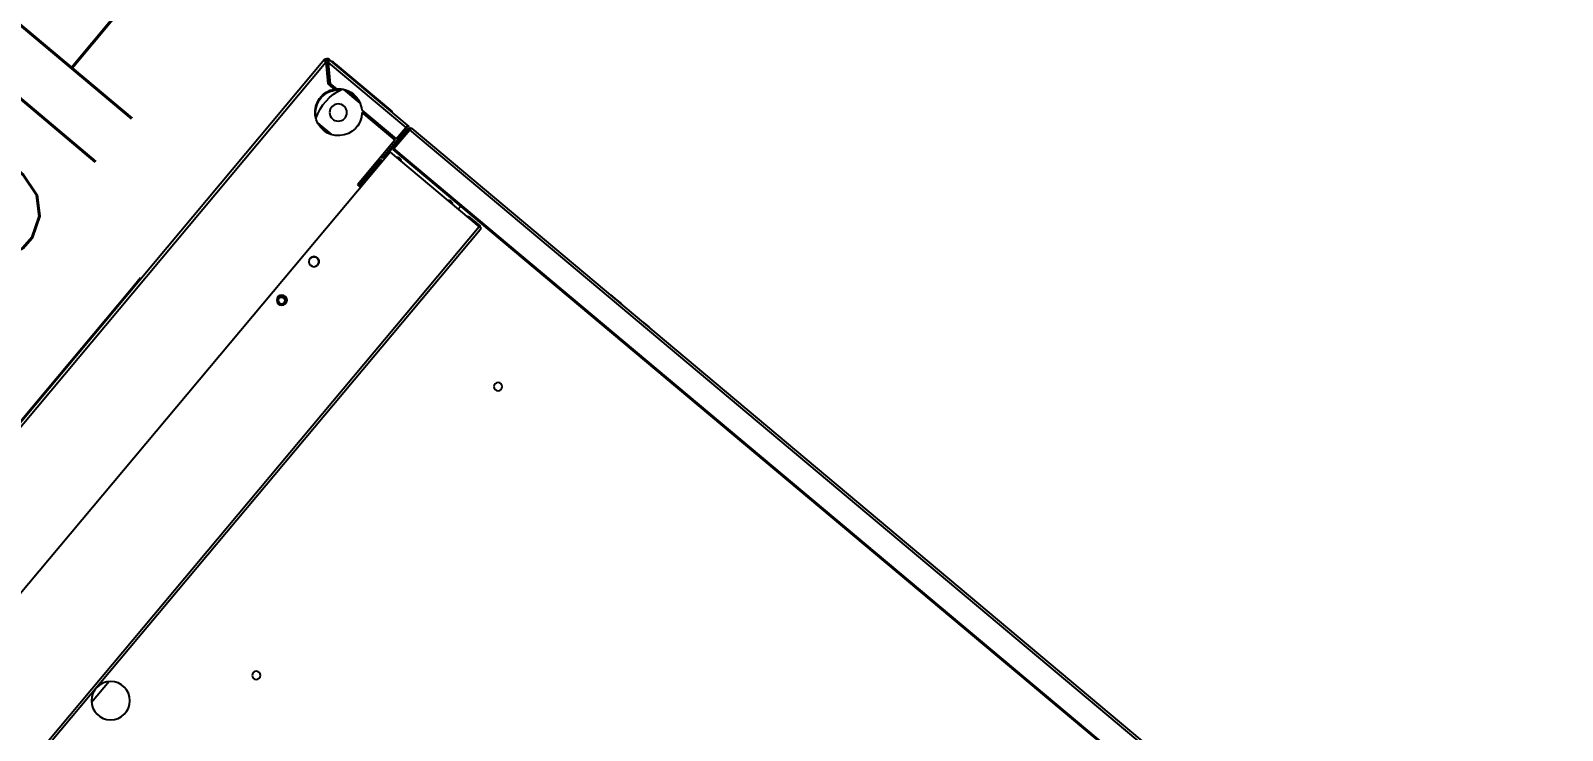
# Model space of a CAD drawing. Header units: metres. Extents: x 822482 to 822767, y 9662202 to 9662512.
# Drawn here: x 822651.891 to 822652.82, y 9662450.45 to 9662450.874 of the extents above; entities that cross this region are included whole.
import ezdxf

# ---------------------------------------------------------------- set-up
doc = ezdxf.new("R2010")
doc.units = ezdxf.units.M
doc.layers.add('ARQ_NE_EQUIPAMENTOS', color=7, linetype='Continuous')
doc.styles.add('ROMANS', font='romans', dxfattribs={"height": 0.2})

# ---------------------------------------------------------------- blocks, each defined once
blk = doc.blocks.new('fermentadora')
at = {"color": 8, "linetype": 'Continuous', "lineweight": 25}
for p, q in [((2278.76389, 2191.9979), (2278.76351, 2191.08666)), ((2278.76493, 2191.08711), (2278.76531, 2191.99826)), ((2278.7484, 2191.98308), (2278.74803, 2191.08667)), ((2278.74906, 2191.98308), (2278.74869, 2191.08667)), ((2278.76501, 2191.26976), (2278.76521, 2191.26976)), ((2278.76521, 2191.26976), (2278.76522, 2191.2747)), ((2278.76521, 2191.253), (2278.765, 2191.253)), ((2278.765, 2191.24932), (2278.76521, 2191.24932)), ((2278.7652, 2191.24437), (2278.76521, 2191.24932)), ((2278.76521, 2191.24932), (2278.76521, 2191.253)), ((2278.765, 2191.24437), (2278.7652, 2191.24437)), ((2278.74557, 2191.15669), (2278.01438, 2191.15699)), ((2278.74455, 2191.15831), (2278.01539, 2191.15862)), ((2278.38999, 2191.16201), (2278.37321, 2191.16202)), ((2278.74557, 2191.15831), (2278.74455, 2191.15831)), ((2278.74554, 2191.08621), (2278.74557, 2191.15669)), ((2278.74557, 2191.15669), (2278.74557, 2191.15831)), ((2278.74557, 2191.15669), (2278.74618, 2191.15669)), ((2278.74617, 2191.14755), (2278.74618, 2191.15669)), ((2278.74617, 2191.14755), (2278.74556, 2191.14755)), ((2278.74556, 2191.14013), (2278.74805, 2191.14013)), ((2278.74554, 2191.08621), (2278.01435, 2191.08651)), ((2278.71771, 2191.08388), (2278.71771, 2191.08622)), ((2278.71771, 2191.08571), (2278.73843, 2191.0857)), ((2278.71771, 2191.0849), (2278.73843, 2191.08489)), ((2278.75295, 2191.08387), (2278.71771, 2191.08388)), ((2278.73082, 2191.08571), (2278.73082, 2191.08621)), ((2278.73082, 2191.08388), (2278.73082, 2191.08489)), ((2278.73843, 2191.0857), (2278.73843, 2191.08489)), ((2278.74127, 2191.0857), (2278.74127, 2191.0857)), ((2278.74127, 2191.0857), (2278.74127, 2191.08489)), ((2278.74127, 2191.0857), (2278.74869, 2191.0857)), ((2278.74127, 2191.08489), (2278.76311, 2191.08488)), ((2278.74869, 2191.08667), (2278.74803, 2191.08667)), ((2278.74869, 2191.08667), (2278.76351, 2191.08666)), ((2278.74869, 2191.0857), (2278.74869, 2191.08631)), ((2278.76351, 2191.0863), (2278.74869, 2191.08631)), ((2278.76351, 2191.08569), (2278.74869, 2191.0857)), ((2278.75294, 2191.05769), (2278.75295, 2191.08387)), ((2278.75332, 2191.08667), (2278.75326, 2191.08661)), ((2278.75332, 2191.08667), (2278.75326, 2191.08661)), ((2278.75326, 2191.08661), (2278.75326, 2191.08631)), ((2278.75326, 2191.08661), (2278.75326, 2191.08631)), ((2278.76037, 2191.08661), (2278.75326, 2191.08661)), ((2278.75326, 2191.08661), (2278.75326, 2191.08661)), ((2278.75396, 2191.05677), (2278.75397, 2191.08387)), ((2278.75397, 2191.08387), (2278.76311, 2191.08387)), ((2278.75478, 2191.08488), (2278.75478, 2191.08387)), ((2278.75478, 2191.08488), (2278.75478, 2191.08387)), ((2278.75884, 2191.08387), (2278.75884, 2191.08488)), ((2278.76037, 2191.08661), (2278.7603, 2191.08666)), ((2278.76037, 2191.0863), (2278.76037, 2191.08661)), ((2278.76308, 2191.02253), (2278.76311, 2191.08387)), ((2278.76311, 2191.08488), (2278.76311, 2191.08569)), ((2278.76311, 2191.08387), (2278.76493, 2191.08386)), ((2278.76351, 2191.0863), (2278.76351, 2191.08569)), ((2278.76493, 2191.08386), (2278.76491, 2191.02151)), ((2278.76493, 2191.07075), (2278.76523, 2191.07075)), ((2278.76493, 2191.07), (2278.76523, 2191.07)), ((2278.76521, 2191.02634), (2278.76523, 2191.07)), ((2278.76523, 2191.07), (2278.76523, 2191.07075)), ((2278.7566, 2191.05313), (2278.75659, 2191.04027)), ((2278.7308, 2191.04122), (2278.7308, 2191.0522)), ((2278.75232, 2191.03605), (2278.75232, 2191.03524)), ((2278.75293, 2191.03283), (2278.75293, 2191.03657)), ((2278.75293, 2191.03066), (2278.75293, 2191.03571)), ((2278.75293, 2191.03571), (2278.75293, 2191.03571)), ((2278.75394, 2191.03167), (2278.75395, 2191.03663)), ((2278.75395, 2191.03663), (2278.75394, 2191.03167)), ((2278.75293, 2191.03324), (2278.75293, 2191.03324)), ((2278.75394, 2191.03182), (2278.75293, 2191.03283)), ((2278.76206, 2191.02151), (2278.75293, 2191.03066)), ((2278.76308, 2191.02253), (2278.75394, 2191.03167)), ((2278.75394, 2191.03167), (2278.76308, 2191.02253)), ((2278.7592, 2191.02641), (2278.76044, 2191.02431)), ((2278.75922, 2191.02638), (2278.75923, 2191.02638)), ((2278.76521, 2191.02634), (2278.76491, 2191.02634)), ((2278.76521, 2191.0243), (2278.76521, 2191.02634)), ((2278.76308, 2191.01968), (2278, 2191.02)), ((2278.76206, 2191.02151), (2278.00102, 2191.02183)), ((2278.57957, 2191.01925), (2278.18351, 2191.01942)), ((2278.57957, 2191.01925), (2278.57957, 2191.01976)), ((2278.58973, 2191.01925), (2278.57957, 2191.01925)), ((2278.58973, 2191.01925), (2278.58973, 2191.01976)), ((2278.75927, 2191.02431), (2278.76044, 2191.02431)), ((2278.76161, 2191.02197), (2278.76195, 2191.02197)), ((2278.76195, 2191.02197), (2278.76195, 2191.02278)), ((2278.76195, 2191.02278), (2278.76237, 2191.02278)), ((2278.76195, 2191.02197), (2278.76237, 2191.02197)), ((2278.76237, 2191.02278), (2278.76237, 2191.02197)), ((2278.76237, 2191.02278), (2278.76282, 2191.02278)), ((2278.76237, 2191.02197), (2278.76287, 2191.02197)), ((2278.76287, 2191.02197), (2278.76287, 2191.02274)), ((2278.76308, 2191.02253), (2278.76308, 2191.02253)), ((2278.76308, 2191.01968), (2278.76308, 2191.0205)), ((2278.7641, 2191.02151), (2278.76491, 2191.02151)), ((2278.7641, 2191.02151), (2278.7641, 2191.02151)), ((2278.76521, 2191.0243), (2278.76491, 2191.0243))]:
    blk.add_line(p, q, dxfattribs=at)
at = {"color": 8, "linetype": 'Continuous', "lineweight": 25, "flags": 128}
for points in [[(2278.75395, 2191.03663), (2278.75555, 2191.03853), (2278.75608, 2191.03935)], [(2278.76287, 2191.02197), (2278.76333, 2191.02201), (2278.76366, 2191.02211)]]:
    blk.add_lwpolyline(points, dxfattribs=at)
at = {"color": 8, "linetype": 'Continuous', "lineweight": 25}
for centre, radius in [((2278.45017, 2191.228), 0.00254), ((2278.67867, 2191.2279), 0.00254), ((2278.3816, 2191.17014), 0.01168), ((2278.63444, 2191.09357), 0.00305), ((2278.63444, 2191.09357), 0.00264), ((2278.63444, 2191.09357), 0.00244), ((2278.63444, 2191.09357), 0.00213), ((2278.66491, 2191.09355), 0.00305), ((2278.7437, 2191.0467), 0.00523)]:
    blk.add_circle(centre, radius, dxfattribs=at)
for centre, radius, start, end in [((2278.74455, 2191.15669), 0.00162, 359.98069, 51.29402), ((2278.74374, 2191.13353), 0.00264, 313.61154, 46.34087), ((2278.74374, 2191.13353), 0.00244, 318.35666, 41.59575), ((2278.74374, 2191.13353), 0.00213, 328.66614, 31.28628), ((2278.63422, 2191.09358), 0.00208, 257.31115, 97.45763), ((2278.63422, 2191.09358), 0.00208, 269.97621, 89.97621), ((2278.63444, 2191.09357), 0.00305, 269.97621, 89.97621), ((2278.63444, 2191.09357), 0.00244, 269.97621, 89.97621), ((2278.63444, 2191.09357), 0.00213, 269.97621, 89.97621), ((2278.66491, 2191.09355), 0.00305, 269.97621, 89.97621), ((2278.74372, 2191.09291), 0.00264, 313.61154, 46.34087), ((2278.74372, 2191.09291), 0.00244, 318.35666, 41.59575), ((2278.74372, 2191.09291), 0.00213, 328.66614, 31.28628), ((2278.74127, 2191.08387), 0.00183, 89.97621, 179.97172), ((2278.74127, 2191.08387), 0.00183, 89.97621, 179.97172), ((2278.74127, 2191.08387), 0.00102, 89.97621, 179.97172), ((2278.76311, 2191.08387), 0.00183, 359.98069, 89.97621), ((2278.76311, 2191.08387), 0.00102, 359.98069, 89.97621), ((2278.76311, 2191.08387), 0.00102, 359.98069, 89.97621), ((2278.76289, 2191.07075), 0.00234, 359.97621, 29.22545), ((2278.74392, 2191.0467), 0.01422, 50.60918, 309.34323), ((2278.74392, 2191.0467), 0.01422, 50.60918, 89.97621), ((2278.74392, 2191.0467), 0.01422, 314.86348, 45.08893), ((2278.74392, 2191.0467), 0.01422, 314.86348, 45.08893), ((2278.74392, 2191.0467), 0.01422, 333.02855, 26.92386), ((2278.74369, 2191.0467), 0.01371, 160.06636, 199.88605), ((2278.74369, 2191.0467), 0.01371, 340.15253, 19.79988), ((2278.74322, 2191.06701), 0.03047, 248.86671, 295.04246), ((2278.74369, 2191.0467), 0.01371, 217.32893, 325.31932), ((2278.74392, 2191.0467), 0.01422, 269.97621, 309.34323), ((2278.74392, 2191.0467), 0.01422, 269.97621, 309.34323), ((2278.75994, 2191.03146), 0.00482, 192.95593, 256.99648), ((2278.76308, 2191.02151), 0.00102, 269.97621, 359.98069), ((2278.76308, 2191.02151), 0.00102, 269.97621, 359.98069), ((2278.76308, 2191.02151), 0.00183, 269.97621, 359.98069), ((2278.76287, 2191.02431), 0.00234, 330.72696, 359.97621)]:
    blk.add_arc(centre, radius, start, end, dxfattribs=at)
for points, knots in [([(2278.76334, 2191.08666), (2278.76334, 2191.08665), (2278.76329, 2191.08651), (2278.76324, 2191.0864), (2278.76319, 2191.0863)], [0, 0, 0, 0, 0.114078, 1, 1, 1, 1]), ([(2278.76334, 2191.08666), (2278.76335, 2191.08663), (2278.76336, 2191.08649), (2278.76337, 2191.08639), (2278.76338, 2191.0863)], [0, 0, 0, 0, 0.222723, 1, 1, 1, 1]), ([(2278.76338, 2191.08666), (2278.76339, 2191.08662), (2278.76341, 2191.08649), (2278.76346, 2191.08634), (2278.76349, 2191.08632), (2278.76351, 2191.0863)], [0, 0, 0, 0, 0.186805, 0.59337, 1, 1, 1, 1]), ([(2278.76493, 2191.08711), (2278.76491, 2191.08708), (2278.76487, 2191.087), (2278.76454, 2191.08689), (2278.76407, 2191.08677), (2278.7637, 2191.0867), (2278.76351, 2191.08666)], [0, 0, 0, 0, 0.2499875, 0.4999845, 0.7499997, 1, 1, 1, 1]), ([(2278.76351, 2191.08569), (2278.7637, 2191.08571), (2278.76407, 2191.08576), (2278.76454, 2191.08609), (2278.76487, 2191.08656), (2278.76491, 2191.08693), (2278.76493, 2191.08711)], [0, 0, 0, 0, 0.250007, 0.500011, 0.750004, 1, 1, 1, 1]), ([(2278.76351, 2191.0863), (2278.76362, 2191.08631), (2278.76383, 2191.08634), (2278.76409, 2191.08653), (2278.76425, 2191.08671), (2278.76427, 2191.08682), (2278.76427, 2191.08683)], [0, 0, 0, 0, 0.325424, 0.650808, 0.976192, 1, 1, 1, 1]), ([(2278.76044, 2191.02431), (2278.76057, 2191.02411), (2278.76082, 2191.02371), (2278.7612, 2191.0232), (2278.76157, 2191.02285), (2278.76182, 2191.02281), (2278.76195, 2191.02278)], [0, 0, 0, 0, 0.250003, 0.499999, 0.749988, 1, 1, 1, 1]), ([(2278.76044, 2191.02431), (2278.76057, 2191.024), (2278.76082, 2191.02339), (2278.7612, 2191.02262), (2278.76157, 2191.02208), (2278.76182, 2191.02201), (2278.76195, 2191.02197)], [0, 0, 0, 0, 0.250001, 0.499997, 0.749999, 1, 1, 1, 1]), ([(2278.76206, 2191.02151), (2278.76214, 2191.02129), (2278.7623, 2191.02086), (2278.76253, 2191.02029), (2278.76276, 2191.01987), (2278.76294, 2191.0197), (2278.76305, 2191.01969), (2278.76308, 2191.01968)], [0, 0, 0, 0, 0.227751, 0.455576, 0.683414, 0.911229, 1, 1, 1, 1]), ([(2278.76206, 2191.02151), (2278.76214, 2191.02139), (2278.7623, 2191.02114), (2278.76255, 2191.0208), (2278.76281, 2191.02055), (2278.76299, 2191.02051), (2278.76308, 2191.0205)], [0, 0, 0, 0, 0.222225, 0.4770611, 0.7319298, 1, 1, 1, 1]), ([(2278.76491, 2191.02151), (2278.76489, 2191.02159), (2278.76484, 2191.02174), (2278.76449, 2191.02197), (2278.76397, 2191.0222), (2278.76347, 2191.02239), (2278.76317, 2191.0225), (2278.76308, 2191.02253)], [0, 0, 0, 0, 0.2277488, 0.4555672, 0.683401, 0.9112294, 1, 1, 1, 1]), ([(2278.7641, 2191.02151), (2278.76408, 2191.02159), (2278.76406, 2191.02175), (2278.76384, 2191.022), (2278.7635, 2191.02226), (2278.76322, 2191.02244), (2278.76308, 2191.02253)], [0, 0, 0, 0, 0.222207, 0.477032, 0.73194, 1, 1, 1, 1])]:
    blk.add_open_spline(points, degree=3, knots=knots, dxfattribs=at)
blk = doc.blocks.new('A$C8f1b9c42')
at = {"layer": 'ARQ_NE_EQUIPAMENTOS', "lineweight": 0, "transparency": 33554687, "xscale": -1, "rotation": 90}
blk.add_blockref('fermentadora', (2561.46617, 2025.13865), dxfattribs=at)
at = {"layer": 'ARQ_NE_EQUIPAMENTOS', "transparency": 33554687, "insert": (370.72507, -253.24969), "char_height": 0.1000008, "width": 1.0629246, "attachment_point": 5, "rotation": 270, "style": 'ROMANS'}
blk.add_mtext('CÂMARA DE FERMENTAÇÃO\\PKLIMAQUIP', dxfattribs=at)

msp = doc.modelspace()

# ---------------------------------------------------------------- block references
at = {"ltscale": 10, "rotation": 140.0090103764572}
msp.add_blockref('A$C8f1b9c42', (822772.88904, 9662018.46966), dxfattribs=at)

doc.saveas('drawing.dxf')
